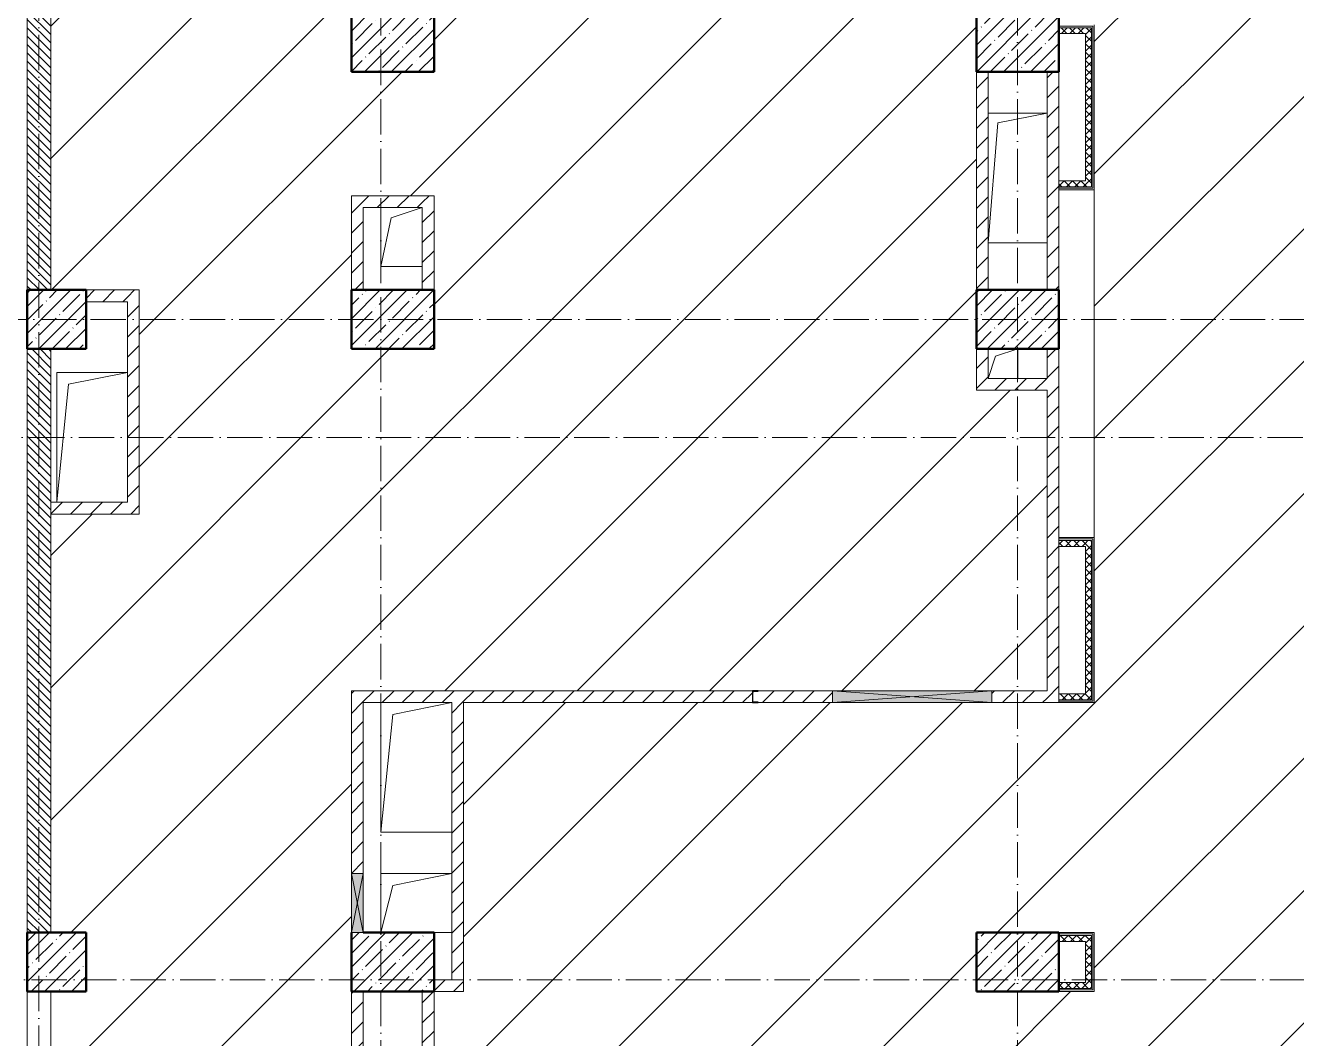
# Model space of a CAD drawing. Header units: millimetres. Extents: x -17017 to 628417, y -109036 to 199237.
# Drawn here: x 591303 to 602083, y 160265 to 168859 of the extents above; entities that cross this region are included whole.
import ezdxf

# ---------------------------------------------------------------- set-up
doc = ezdxf.new("R2010")
doc.units = ezdxf.units.MM
doc.linetypes.add('50_200_ШТРИХ_1Т_ш5_п1_п1_', pattern=[700, 500, -100, 0, -100])
for name, color, linetype, lineweight in [('3.1) ЖБ окна 1.2 м', 102, 'Continuous', 30), ('A-DETL-GENF-OTLN', 7, 'Continuous', 9), ('A-FLOR-____-OTLN', 7, 'Continuous', 9), ('A-GENM-____-MCUT', 7, 'Continuous', 25), ('A-GENM-____-OTLN', 7, 'Continuous', 9), ('A-GENM-____-OTLN-1', 7, 'Continuous', 25), ('A-GLAZ-____-OTLN', 7, 'Continuous', 9), ('A-WALL-____-MCUT', 7, 'Continuous', 13), ('A-WALL-____-MCUT-1', 7, 'Continuous', 9), ('A-WALL-____-PATT-1', 7, 'Continuous', 9), ('A-WALL-FNSH-MCUT-1', 7, 'Continuous', 9), ('I-WALL-____-OTLN', 7, 'Continuous', 9), ('S-COLS-____-MCUT', 7, 'Continuous', 50), ('S-COLS-____-OTLN', 7, 'Continuous', 9), ('S-GRID-____-OTLN-1', 7, '50_200_ШТРИХ_1Т_ш5_п1_п1_', 9), ('стяжа', 7, 'Continuous', 30)]:
    doc.layers.add(name, color=color, linetype=linetype, lineweight=lineweight)
doc.layers.add('A-WALL-____-PATT-3', color=9, linetype='Continuous', lineweight=9, true_color=0x808080)
pattern_1 = [(45, (516567.8, 90784.41), (-84.85281, 84.85281), [])]
pattern_2 = [(45, (473308.1, 27070.75), (-561.266, 561.266), [])]
pattern_3 = [(135, (516567.8, 90784.41), (-35.35534, -35.35534), [])]
pattern_4 = [(45, (516567.8, 90784.41), (-35.35534, 35.35534), []), (135, (516567.8, 90784.41), (-35.35534, -35.35534), [])]

# ---------------------------------------------------------------- blocks, each defined once
blk = doc.blocks.new('BSC_Колонна _Прямоугольная - 500х500-V93-АР1_План отверстий 2 этажа в осях 1-64_Ю-ЯЯ')
at = {"layer": 'S-COLS-____-OTLN'}
h = blk.add_hatch(dxfattribs=at)
h.set_pattern_fill('FP_106', color=256, style=0, pattern_type=2)
h.set_pattern_definition([(45, (-75000, -75581.04), (-114.04925, 114.04925), []), (45, (-74885.95, -75581.04), (-114.04925, 114.04925), [201.613, -40.323, 3.353, -36.97])])
h.paths.add_polyline_path([(-250, -250), (250, -250), (250, 250), (-250, 250)], flags=0)
at = {"layer": 'S-COLS-____-MCUT'}
for p, q in [((250, 250), (-250, 250)), ((-250, 250), (-250, -250)), ((250, -250), (250, 250)), ((-250, -250), (250, -250))]:
    blk.add_line(p, q, dxfattribs=at)
blk = doc.blocks.new('BSC_Колонна _Прямоугольная - 500х500-V94-АР1_План отверстий 2 этажа в осях 1-64_Ю-ЯЯ')
at = {"layer": 'S-COLS-____-OTLN'}
h = blk.add_hatch(dxfattribs=at)
h.set_pattern_fill('FP_107', color=256, style=0, pattern_type=2)
h.set_pattern_definition([(45, (-75000, -70131.04), (-114.04925, 114.04925), []), (45, (-74885.95, -70131.04), (-114.04925, 114.04925), [201.613, -40.323, 3.353, -36.97])])
h.paths.add_polyline_path([(-250, -250), (250, -250), (250, 250), (-250, 250), (-250, 9)], flags=0)
at = {"layer": 'S-COLS-____-MCUT'}
for p, q in [((250, 250), (-250, 250)), ((-250, 250), (-250, -250)), ((250, -250), (250, 250)), ((-250, -250), (250, -250))]:
    blk.add_line(p, q, dxfattribs=at)
blk = doc.blocks.new('BSC_Колонна _Прямоугольная - 500х700-V132-АР1_План отверстий 2 этажа в осях 1-64_Ю-ЯЯ')
at = {"layer": 'S-COLS-____-OTLN'}
h = blk.add_hatch(dxfattribs=at)
h.set_pattern_fill('FP_145', color=256, style=0, pattern_type=2)
h.set_pattern_definition([(315, (-70131.04, 77850), (114.04925, 114.04925), []), (315, (-70131.04, 77735.95), (114.04925, 114.04925), [201.613, -40.323, 3.353, -36.97])])
h.paths.add_polyline_path([(-250, 350), (-250, -350), (250, -350), (250, 350), (9, 350)], flags=0)
at = {"layer": 'S-COLS-____-MCUT'}
for p, q in [((250, 350), (-250, 350)), ((-250, 350), (-250, -350)), ((250, -350), (250, 250)), ((-250, -350), (250, -350))]:
    blk.add_line(p, q, dxfattribs=at)
blk = doc.blocks.new('BSC_Колонна _Прямоугольная - 500х700-V133-АР1_План отверстий 2 этажа в осях 1-64_Ю-ЯЯ')
at = {"layer": 'S-COLS-____-OTLN'}
h = blk.add_hatch(dxfattribs=at)
h.set_pattern_fill('FP_146', color=256, style=0, pattern_type=2)
h.set_pattern_definition([(315, (-70131.04, 83150), (114.04925, 114.04925), []), (315, (-70131.04, 83035.95), (114.04925, 114.04925), [201.613, -40.323, 3.353, -36.97])])
h.paths.add_polyline_path([(-250, 350), (-250, -350), (250, -350), (250, 350), (9, 350)], flags=0)
at = {"layer": 'S-COLS-____-MCUT'}
for p, q in [((250, 350), (-250, 350)), ((-250, 350), (-250, -350)), ((250, -350), (250, 350)), ((-250, -350), (250, -350))]:
    blk.add_line(p, q, dxfattribs=at)
blk = doc.blocks.new('BSC_Колонна _Прямоугольная - 500х700-V135-АР1_План отверстий 2 этажа в осях 1-64_Ю-ЯЯ')
at = {"layer": 'S-COLS-____-OTLN'}
h = blk.add_hatch(dxfattribs=at)
h.set_pattern_fill('FP_148', color=256, style=0, pattern_type=2)
h.set_pattern_definition([(315, (-75581.04, 77850), (114.04925, 114.04925), []), (315, (-75581.04, 77735.95), (114.04925, 114.04925), [201.613, -40.323, 3.353, -36.97])])
h.paths.add_polyline_path([(-250, 350), (-250, -350), (250, -350), (250, 350)], flags=0)
at = {"layer": 'S-COLS-____-MCUT'}
for p, q in [((250, 350), (-250, 350)), ((-250, 350), (-250, -350)), ((250, -350), (250, 350)), ((-250, -350), (250, -350))]:
    blk.add_line(p, q, dxfattribs=at)
blk = doc.blocks.new('BSC_Колонна _Прямоугольная - 500х700-V136-АР1_План отверстий 2 этажа в осях 1-64_Ю-ЯЯ')
at = {"layer": 'S-COLS-____-OTLN'}
h = blk.add_hatch(dxfattribs=at)
h.set_pattern_fill('FP_149', color=256, style=0, pattern_type=2)
h.set_pattern_definition([(315, (-75581.04, 83150), (114.04925, 114.04925), []), (315, (-75581.04, 83035.95), (114.04925, 114.04925), [201.613, -40.323, 3.353, -36.97])])
h.paths.add_polyline_path([(-250, 350), (-250, -350), (250, -350), (250, 350)], flags=0)
at = {"layer": 'S-COLS-____-MCUT'}
for p, q in [((250, 350), (-250, 350)), ((-250, 350), (-250, -350)), ((250, -350), (250, 350)), ((-250, -350), (250, -350))]:
    blk.add_line(p, q, dxfattribs=at)
blk = doc.blocks.new('BSC_Колонна _Прямоугольная - 500х700-V138-АР1_План отверстий 2 этажа в осях 1-64_Ю-ЯЯ')
at = {"layer": 'S-COLS-____-OTLN'}
h = blk.add_hatch(dxfattribs=at)
h.set_pattern_fill('FP_151', color=256, style=0, pattern_type=2)
h.set_pattern_definition([(315, (-77931.04, 77850), (114.04925, 114.04925), []), (315, (-77931.04, 77735.95), (114.04925, 114.04925), [201.613, -40.323, 3.353, -36.97])])
h.paths.add_polyline_path([(-250, 350), (-250, -350), (250, -350), (250, 350)], flags=0)
at = {"layer": 'S-COLS-____-MCUT'}
for p, q in [((250, 350), (-250, 350)), ((-250, 350), (-250, -350)), ((250, -350), (250, 350)), ((-250, -350), (250, -350))]:
    blk.add_line(p, q, dxfattribs=at)
blk = doc.blocks.new('BSC_Колонна _Прямоугольная - 500х700-V139-АР1_План отверстий 2 этажа в осях 1-64_Ю-ЯЯ')
at = {"layer": 'S-COLS-____-OTLN'}
h = blk.add_hatch(dxfattribs=at)
h.set_pattern_fill('FP_152', color=256, style=0, pattern_type=2)
h.set_pattern_definition([(315, (-77931.04, 83150), (114.04925, 114.04925), []), (315, (-77931.04, 83035.95), (114.04925, 114.04925), [201.613, -40.323, 3.353, -36.97])])
h.paths.add_polyline_path([(-250, 350), (-250, -350), (250, -350), (250, 350)], flags=0)
at = {"layer": 'S-COLS-____-MCUT'}
for p, q in [((250, 350), (-250, 350)), ((-250, 350), (-250, -350)), ((250, -350), (250, 350)), ((-250, -350), (250, -350))]:
    blk.add_line(p, q, dxfattribs=at)
blk = doc.blocks.new('154_Фахверк_СКБ_Швеллер - Тип_100_3960-28318856-АР1_План отверстий 2 этажа в осях 1-64_Ю-ЯЯ')
at = {"layer": 'A-GENM-____-MCUT'}
for p, q in [((175, 50), (125, 50)), ((125, 50), (125, -50)), ((128, 47), (175, 47)), ((128, -47), (128, 47)), ((175, 47), (175, 50)), ((125, -50), (175, -50)), ((175, -47), (128, -47)), ((175, -50), (175, -47))]:
    blk.add_line(p, q, dxfattribs=at)
blk = doc.blocks.new('AR_Отверстие прямоугольное _в плите_ - AR_Отверстие прямоугольное _в плите_-30552653-АР1_План отверстий 2 этажа в осях 1-64_Ю-ЯЯ')
at = {"layer": 'A-GENM-____-OTLN'}
for p, q in [((300, 250), (-300, 250)), ((-300, 250), (-300, -250)), ((-200, 150), (300, 250)), ((-300, -250), (-200, 150)), ((150, -250), (300, -250))]:
    blk.add_line(p, q, dxfattribs=at)
blk = doc.blocks.new('AR_Отверстие прямоугольное _в плите_ - AR_Отверстие прямоугольное _в плите_-30552540-АР1_План отверстий 2 этажа в осях 1-64_Ю-ЯЯ')
at = {"layer": 'A-GENM-____-OTLN'}
for p, q in [((175, 250), (-175, 250)), ((-175, 250), (-175, -250)), ((-87, 163), (175, 250)), ((-175, -250), (-87, 163)), ((-175, -250), (175, -250))]:
    blk.add_line(p, q, dxfattribs=at)
blk = doc.blocks.new('AR_Отверстие прямоугольное _в плите_ - AR_Отверстие прямоугольное _в плите_-V181-АР1_План отверстий 2 этажа в осях 1-64_Ю-ЯЯ')
at = {"layer": 'A-GENM-____-OTLN'}
for p, q in [((-300, 550), (-300, -550)), ((-200, 450), (300, 550)), ((-300, -550), (-200, 450)), ((-300, -550), (300, -550))]:
    blk.add_line(p, q, dxfattribs=at)
blk = doc.blocks.new('AR_Отверстие прямоугольное _в плите_ - AR_Отверстие прямоугольное _в плите_-V182-АР1_План отверстий 2 этажа в осях 1-64_Ю-ЯЯ')
at = {"layer": 'A-GENM-____-OTLN'}
for p, q in [((-63, 63), (125, 125)), ((125, -125), (125, 125)), ((-125, -125), (-63, 63))]:
    blk.add_line(p, q, dxfattribs=at)
blk = doc.blocks.new('AR_Отверстие прямоугольное _в плите_ - AR_Отверстие прямоугольное _в плите_-30552711-АР1_План отверстий 2 этажа в осях 1-64_Ю-ЯЯ')
at = {"layer": 'A-GENM-____-OTLN'}
for p, q in [((250, 550), (-250, 550)), ((-167, 467), (250, 550)), ((-250, -550), (-167, 467)), ((-250, -550), (250, -550))]:
    blk.add_line(p, q, dxfattribs=at)
blk = doc.blocks.new('AR_Отверстие прямоугольное _в плите_ - AR_Отверстие прямоугольное _в плите_-V198-АР1_План отверстий 2 этажа в осях 1-64_Ю-ЯЯ')
at = {"layer": 'A-GENM-____-OTLN'}
for p, q in [((300, 550), (-300, 550)), ((-300, 550), (-300, -550)), ((-200, 450), (300, 550)), ((-300, -550), (-200, 450))]:
    blk.add_line(p, q, dxfattribs=at)
blk = doc.blocks.new('AR_Отверстие прямоугольное _в стене__БезПР - AR_Отверстие прямоугольное _в стене__БезПР-36789012-АР1_План отверстий 2 этажа в осях 1-64_Ю-ЯЯ')
at = {"layer": 'A-GLAZ-____-OTLN'}
blk.add_hatch(color=256, dxfattribs=at).paths.add_polyline_path([(675, 50), (-675, 50), (-675, -50), (675, -50)], flags=0)
at = {"layer": 'A-DETL-GENF-OTLN'}
for p, q in [((-675, -50), (-675, 50)), ((-675, 50), (675, 50)), ((675, 50), (-675, -50)), ((-675, 50), (675, -50)), ((675, 50), (-675, 50)), ((-675, 50), (-675, -50)), ((675, 50), (675, -50)), ((675, -50), (675, 50)), ((675, -50), (-675, -50)), ((-675, -50), (675, -50))]:
    blk.add_line(p, q, dxfattribs=at)
at = {"layer": 'A-GLAZ-____-OTLN'}
blk.add_line((675, 50), (-675, 50), dxfattribs=at)
blk = doc.blocks.new('AR_Отверстие прямоугольное _в стене__БезПР - AR_Отверстие прямоугольное _в стене__БезПР-36427725-АР1_План отверстий 2 этажа в осях 1-64_Ю-ЯЯ')
at = {"layer": 'A-GLAZ-____-OTLN'}
blk.add_hatch(color=256, dxfattribs=at).paths.add_polyline_path([(-250, 50), (-250, -50), (250, -50), (250, 50)], flags=0)
at = {"layer": 'A-DETL-GENF-OTLN'}
for p, q in [((-250, -50), (-250, 50)), ((-250, 50), (250, 50)), ((250, 50), (-250, -50)), ((-250, 50), (250, -50)), ((250, 50), (-250, 50)), ((-250, 50), (-250, -50)), ((250, 50), (250, -50)), ((250, -50), (250, 50)), ((250, -50), (-250, -50)), ((-250, -50), (250, -50))]:
    blk.add_line(p, q, dxfattribs=at)
at = {"layer": 'A-GLAZ-____-OTLN'}
blk.add_line((250, 50), (-250, 50), dxfattribs=at)
blk = doc.blocks.new('2этаж')
at = {"layer": 'S-GRID-____-OTLN-1', "color": 251, "ltscale": 0.6, "true_color": 0x636466}
for p, q in [((62158.3, 549908.8), (62158.3, 498997)), ((67558.3, 549908.8), (67558.3, 498997)), ((59258.3, 549613.9), (59258.3, 499306.9)), ((33650.4, 534597), (88482.7, 534597)), ((18845.8, 533597), (88482.7, 533597)), ((88482.7, 528997), (33650.4, 528997))]:
    blk.add_line(p, q, dxfattribs=at)

msp = doc.modelspace()

# ---------------------------------------------------------------- hatches: boundary and pattern name
at = {"layer": 'A-WALL-____-PATT-1'}
h = msp.add_hatch(dxfattribs=at)
h.set_pattern_fill('FP_6', color=256, style=0, pattern_type=2)
h.set_pattern_definition(pattern_3)
h.paths.add_polyline_path([(591318, 166615), (591518, 166615), (591518, 172465), (591318, 172465), (591318, 167382)], flags=0)
h = msp.add_hatch(dxfattribs=at)
h.set_pattern_fill('FP_4', color=256, style=0, pattern_type=2)
h.set_pattern_definition(pattern_1)
h.paths.add_polyline_path([(599468, 166615), (599468, 168465), (599368, 168465), (599368, 166615)], flags=0)
h = msp.add_hatch(dxfattribs=at)
h.set_pattern_fill('FP_4', color=256, style=0, pattern_type=2)
h.set_pattern_definition(pattern_1)
h.paths.add_polyline_path([(600068, 166615), (600068, 168465), (599968, 168465), (599968, 166615)], flags=0)
h = msp.add_hatch(dxfattribs=at)
h.set_pattern_fill('FP_4', color=256, style=0, pattern_type=2)
h.set_pattern_definition(pattern_1)
h.paths.add_polyline_path([(594668, 167315), (594668, 167415), (594068, 167415), (594068, 167315), (594323, 167315)], flags=0)
h = msp.add_hatch(dxfattribs=at)
h.set_pattern_fill('FP_4', color=256, style=0, pattern_type=2)
h.set_pattern_definition(pattern_1)
h.paths.add_polyline_path([(594168, 166615), (594168, 167315), (594068, 167315), (594068, 166615)], flags=0)
h = msp.add_hatch(dxfattribs=at)
h.set_pattern_fill('FP_4', color=256, style=0, pattern_type=2)
h.set_pattern_definition(pattern_1)
h.paths.add_polyline_path([(594768, 166615), (594768, 166615), (594768, 167415), (594668, 167415), (594668, 166615)], flags=0)
h = msp.add_hatch(dxfattribs=at)
h.set_pattern_fill('FP_4', color=256, style=0, pattern_type=2)
h.set_pattern_definition(pattern_1)
h.paths.add_polyline_path([(592168, 166515), (592168, 166615), (591818, 166615), (591818, 166515)], flags=0)
h = msp.add_hatch(dxfattribs=at)
h.set_pattern_fill('FP_4', color=256, style=0, pattern_type=2)
h.set_pattern_definition(pattern_1)
h.paths.add_polyline_path([(592168, 164715), (592268, 164715), (592268, 166615), (592168, 166615), (592168, 164815)], flags=0)
h = msp.add_hatch(dxfattribs=at)
h.set_pattern_fill('FP_6', color=256, style=0, pattern_type=2)
h.set_pattern_definition(pattern_3)
h.paths.add_polyline_path([(591518, 161165), (591518, 166115), (591318, 166115), (591318, 161165)], flags=0)
h = msp.add_hatch(dxfattribs=at)
h.set_pattern_fill('FP_4', color=256, style=0, pattern_type=2)
h.set_pattern_definition(pattern_1)
h.paths.add_polyline_path([(599468, 165865), (599468, 166115), (599368, 166115), (599368, 165865)], flags=0)
h = msp.add_hatch(dxfattribs=at)
h.set_pattern_fill('FP_4', color=256, style=0, pattern_type=2)
h.set_pattern_definition(pattern_1)
h.paths.add_polyline_path([(599968, 163115), (600068, 163115), (600068, 166115), (599968, 166115), (599968, 163215)], flags=0)
h = msp.add_hatch(dxfattribs=at)
h.set_pattern_fill('FP_4', color=256, style=0, pattern_type=2)
h.set_pattern_definition(pattern_1)
h.paths.add_polyline_path([(599968, 165765), (599968, 165865), (599368, 165865), (599368, 165765), (599625, 165765)], flags=0)
h = msp.add_hatch(dxfattribs=at)
h.set_pattern_fill('FP_4', color=256, style=0, pattern_type=2)
h.set_pattern_definition(pattern_1)
h.paths.add_polyline_path([(592168, 164715), (592168, 164815), (591518, 164815), (591518, 164715)], flags=0)
h = msp.add_hatch(dxfattribs=at)
h.set_pattern_fill('FP_4', color=256, style=0, pattern_type=2)
h.set_pattern_definition(pattern_1)
h.paths.add_polyline_path([(599968, 163115), (599968, 163215), (599498, 163215), (599498, 163115), (599625, 163115)], flags=0)
h.paths.add_polyline_path([(594068, 163115), (597468, 163115), (597468, 163215), (594068, 163215)], flags=0)
h.paths.add_polyline_path([(598148, 163115), (598148, 163215), (597518, 163215), (597518, 163212), (597471, 163212), (597471, 163118), (597518, 163118), (597518, 163115), (597858, 163115)], flags=0)
h = msp.add_hatch(dxfattribs=at)
h.set_pattern_fill('FP_4', color=256, style=0, pattern_type=2)
h.set_pattern_definition(pattern_1)
h.paths.add_polyline_path([(594068, 161665), (594168, 161665), (594168, 163115), (594068, 163115)], flags=0)
h = msp.add_hatch(dxfattribs=at)
h.set_pattern_fill('FP_4', color=256, style=0, pattern_type=2)
h.set_pattern_definition(pattern_1)
h.paths.add_polyline_path([(595018, 160665), (595018, 163115), (594918, 163115), (594918, 160665)], flags=0)
h = msp.add_hatch(dxfattribs=at)
h.set_pattern_fill('FP_4', color=256, style=0, pattern_type=2)
h.set_pattern_definition(pattern_1)
h.paths.add_polyline_path([(594918, 160665), (594918, 160765), (594768, 160765), (594768, 160665)], flags=0)
h = msp.add_hatch(dxfattribs=at)
h.set_pattern_fill('FP_4', color=256, style=0, pattern_type=2)
h.set_pattern_definition(pattern_1)
h.paths.add_polyline_path([(594068, 157865), (594168, 157865), (594168, 157965), (594068, 157965)], flags=0)
h.paths.add_polyline_path([(594168, 158165), (594168, 159565), (594068, 159565), (594068, 158165)], flags=0)
h.paths.add_polyline_path([(594068, 160065), (594168, 160065), (594168, 160665), (594068, 160665)], flags=0)
h = msp.add_hatch(dxfattribs=at)
h.set_pattern_fill('FP_4', color=256, style=0, pattern_type=2)
h.set_pattern_definition(pattern_1)
h.paths.add_polyline_path([(594768, 157865), (594768, 160665), (594668, 160665), (594668, 157865)], flags=0)
at = {"layer": 'A-WALL-____-PATT-3'}
h = msp.add_hatch(dxfattribs=at)
h.set_pattern_fill('FP_7', color=256, style=0, pattern_type=2)
h.set_pattern_definition(pattern_4)
h.paths.add_polyline_path([(600343, 163190), (600343, 164490), (600293, 164490), (600293, 163190)], flags=0)
h.paths.add_polyline_path([(600293, 167490), (600343, 167490), (600343, 168840), (600293, 168840), (600293, 167540)], flags=0)
h.paths.add_polyline_path([(600343, 171840), (600343, 173190), (600293, 173190), (600293, 171840)], flags=0)
h = msp.add_hatch(dxfattribs=at)
h.set_pattern_fill('FP_7', color=256, style=0, pattern_type=2)
h.set_pattern_definition(pattern_4)
h.paths.add_polyline_path([(600293, 168790), (600293, 168840), (600068, 168840), (600068, 168790)], flags=0)
h = msp.add_hatch(dxfattribs=at)
h.set_pattern_fill('FP_7', color=256, style=0, pattern_type=2)
h.set_pattern_definition(pattern_4)
h.paths.add_polyline_path([(600293, 167490), (600293, 167540), (600068, 167540), (600068, 167490)], flags=0)
h = msp.add_hatch(dxfattribs=at)
h.set_pattern_fill('FP_7', color=256, style=0, pattern_type=2)
h.set_pattern_definition(pattern_4)
h.paths.add_polyline_path([(600293, 164440), (600293, 164490), (600068, 164490), (600068, 164440)], flags=0)
h = msp.add_hatch(dxfattribs=at)
h.set_pattern_fill('FP_7', color=256, style=0, pattern_type=2)
h.set_pattern_definition(pattern_4)
h.paths.add_polyline_path([(600343, 163140), (600343, 163190), (600068, 163190), (600068, 163140)], flags=0)
h = msp.add_hatch(dxfattribs=at)
h.set_pattern_fill('FP_7', color=256, style=0, pattern_type=2)
h.set_pattern_definition(pattern_4)
h.paths.add_polyline_path([(600293, 161090), (600293, 161140), (600068, 161140), (600068, 161090)], flags=0)
h = msp.add_hatch(dxfattribs=at)
h.set_pattern_fill('FP_7', color=256, style=0, pattern_type=2)
h.set_pattern_definition(pattern_4)
h.paths.add_polyline_path([(600293, 160740), (600343, 160740), (600343, 161140), (600293, 161140), (600293, 160924)], flags=0)
h = msp.add_hatch(dxfattribs=at)
h.set_pattern_fill('FP_7', color=256, style=0, pattern_type=2)
h.set_pattern_definition(pattern_4)
h.paths.add_polyline_path([(600343, 160690), (600343, 160740), (600068, 160740), (600068, 160690)], flags=0)
at = {"layer": 'стяжа'}
h = msp.add_hatch(dxfattribs=at)
h.set_pattern_fill('ANSI31', color=5, scale=250)
h.set_pattern_definition(pattern_2)
h.paths.add_polyline_path([(599368, 168465), (599368, 168965), (599368, 170465), (599868, 170465), (599868, 172465), (599368, 172465), (599368, 172965), (599768, 172965), (599768, 173790), (599762, 173790), (599762, 173865), (599762, 173871), (599762, 173940), (599768, 175565), (599762, 175565), (599762, 175640), (599768, 175965), (599468, 175965), (599468, 176215), (594818, 176215), (594818, 176209), (594766, 176209), (594766, 176115), (594568, 176115), (594568, 175965), (594068, 175965), (594068, 176115), (593868, 176115), (593868, 176215), (593693, 176215), (593693, 176209), (593618, 176209), (591818, 176215), (591818, 175965), (591518, 175965), (591518, 174665), (592318, 174665), (592318, 174565), (592318, 174515), (592318, 173165), (592318, 173115), (592318, 173015), (592018, 173015), (592018, 171165), (591518, 171165), (591518, 166615), (591818, 166615), (592268, 166615), (592268, 164715), (591518, 164715), (591518, 161165), (591818, 161165), (591818, 160665), (591518, 160665), (591518, 158465), (591818, 158465), (591818, 158165), (594068, 158165), (594068, 159565), (594068, 160065), (594068, 160665), (594068, 161165), (594068, 161665), (594068, 163215), (597468, 163215), (597518, 163215), (598148, 163215), (599498, 163215), (599968, 163215), (599968, 165765), (599368, 165765), (599368, 166115), (599368, 166615)])
h.paths.add_polyline_path([(594768, 167415), (594768, 166615), (594768, 166115), (594068, 166115), (594068, 166615), (594068, 167415)], flags=16)
h.paths.add_polyline_path([(594768, 168465), (594068, 168465), (594068, 168965), (594068, 169365), (594768, 169365), (594768, 168965)], flags=16)
h.paths.add_polyline_path([(594668, 167315), (594668, 166615), (594168, 166615), (594168, 167315), (594669, 167315)], flags=0)
h.paths.add_polyline_path([(594168, 168965), (594168, 169265), (594670, 169265), (594668, 169265), (594668, 168965)], flags=0)
h.paths.add_polyline_path([(594768, 172465), (594068, 172465), (594068, 172965), (594768, 172965)], flags=16)
h = msp.add_hatch(dxfattribs=at)
h.set_pattern_fill('ANSI31', color=5, scale=250)
h.set_pattern_definition(pattern_2)
h.paths.add_polyline_path([(607948, 165935), (610248, 165935), (610248, 169865), (609818, 169865), (609818, 170365), (610248, 170365), (610248, 171615), (609818, 171615), (609818, 172315), (609818, 172815), (609018, 172815), (609018, 174009), (608949, 174009), (608949, 174015), (608818, 174015), (608818, 175615), (608812, 175615), (608812, 175690), (608818, 176215), (608393, 176215), (608393, 176209), (608318, 176209), (608318, 176215), (606518, 176215), (606518, 176209), (606443, 176209), (605818, 176215), (605818, 175965), (605318, 175965), (605318, 176215), (603518, 176215), (603518, 176209), (603443, 176209), (603068, 176212), (603068, 176115), (602868, 176115), (602868, 176215), (602468, 176215), (602468, 176209), (602393, 176209), (600593, 176215), (600593, 176209), (600518, 176209), (600168, 176213), (600168, 176115), (599968, 176115), (599968, 175965), (599968, 175640), (599974, 175640), (599974, 175565), (599968, 173940), (599974, 173940), (599974, 173871), (599974, 173865), (599974, 173790), (599970, 173215), (600368, 173215), (600368, 171815), (600368, 168865), (600368, 167465), (600368, 164515), (600368, 163115), (599498, 163115), (598148, 163115), (597518, 163115), (597468, 163115), (595018, 163115), (595018, 160665), (594768, 160665), (594768, 157865), (594768, 157365), (594068, 157365), (594068, 157865), (594068, 157965), (591818, 157965), (591578, 157965), (591578, 157425), (591578, 157365), (591518, 157365), (591518, 155685), (591518, 155435), (591518, 155280), (591578, 155280), (591578, 155065), (594968, 155065), (596468, 155065), (596468, 155071), (596543, 155071), (597068, 155065), (598168, 155065), (601418, 155065), (601418, 155071), (601493, 155071), (605818, 155065), (605818, 154165), (605818, 153665), (605818, 150665), (605818, 150165), (605818, 148140), (605824, 148140), (605824, 148065), (605778, 148065), (605778, 148060), (605612, 148060), (605612, 148140), (605618, 150165), (605118, 150165), (605118, 150565), (603964, 150565), (603918, 150565), (602918, 150565), (602872, 150565), (602718, 150565), (602718, 148215), (602718, 148165), (602718, 146165), (602843, 146165), (602843, 146171), (602918, 146171), (602924, 146171), (602993, 146171), (603228, 146165), (603678, 146165), (604068, 146165), (604118, 146165), (604233, 146165), (604433, 146165), (605318, 146165), (605318, 146465), (605818, 146465), (605818, 146859), (605749, 146859), (605687, 146865), (605749, 146865), (605824, 146865), (605824, 146790), (605818, 146465), (605818, 146165), (609818, 146165), (609818, 146465), (610248, 146465), (610248, 151915), (609818, 151915), (609818, 152415), (610248, 152415), (610248, 154915), (609818, 154915), (609818, 155345), (607948, 155345)])
h.paths.add_polyline_path([(600368, 161165), (600368, 160665), (600068, 160665), (599368, 160665), (599368, 161165), (600068, 161165)], flags=16)
h.paths.add_polyline_path([(600355, 161153), (600355, 160678), (600068, 160678), (600068, 161153)], flags=0)
h.paths.add_polyline_path([(605118, 161365), (605268, 161365), (605668, 161365), (605818, 161365), (605818, 161165), (605818, 160665), (605118, 160665), (605118, 161165)], flags=16)
h.paths.add_polyline_path([(605130, 161353), (605268, 161353), (605268, 161290), (605668, 161290), (605668, 161353), (605805, 161353), (605805, 161165), (605130, 161165)], flags=0)
h.paths.add_polyline_path([(605118, 164865), (605118, 164965), (605118, 165115), (605118, 166115), (605118, 166615), (605818, 166615), (605818, 166115), (605818, 165115), (605818, 164965), (605818, 164865)], flags=16)
h.paths.add_polyline_path([(605118, 164965), (605118, 165115), (605218, 165115), (605218, 165265), (605718, 165265), (605718, 165115), (605818, 165115), (605818, 164965), (605718, 164965), (605218, 164965)], flags=16)
h.paths.add_polyline_path([(605118, 164965), (605168, 165040), (605118, 165115), (605218, 165115), (605218, 164965)], flags=0)
h.paths.add_polyline_path([(605318, 166015), (605218, 165365), (605218, 165365), (605718, 165365), (605718, 166115)], flags=0)
h.paths.add_polyline_path([(605718, 164965), (605718, 165115), (605818, 165115), (605768, 165040), (605818, 164965)], flags=0)
h.paths.add_polyline_path([(605018, 158365), (605818, 158365), (605818, 157865), (605818, 157365), (605118, 157365), (605018, 157365)], flags=16)
h.paths.add_polyline_path([(605118, 158265), (605718, 158265), (605718, 157865), (605118, 157865)], flags=0)
h.paths.add_polyline_path([(600068, 157865), (600068, 157365), (600068, 157165), (600068, 156065), (600068, 155965), (599268, 155965), (599268, 157865), (599368, 157865)], flags=16)
h.paths.add_polyline_path([(599368, 157365), (599968, 157365), (599968, 157165), (600068, 157165), (600068, 156065), (599968, 156065), (599368, 156065)], flags=0)
h.paths.add_polyline_path([(600068, 157165), (600018, 156615), (600068, 156065), (599968, 156065), (599968, 157165)], flags=0)
h.paths.add_polyline_path([(605118, 168465), (605118, 168965), (605818, 168965), (605818, 168465)], flags=16)
h.paths.add_polyline_path([(605118, 172465), (605118, 172965), (605118, 173365), (605818, 173365), (605818, 172965), (605818, 172465)], flags=16)
h.paths.add_polyline_path([(605218, 172965), (605218, 173265), (605718, 173265), (605718, 172965)], flags=0)
h.paths.add_polyline_path([(608818, 171715), (608818, 173015), (608818, 173940), (608812, 173940), (608812, 174009), (608818, 174009), (608818, 173940), (608818, 173015), (608918, 173015), (608918, 171715)], flags=16)
h.paths.add_polyline_path([(608818, 171715), (608818, 173015), (608918, 173015), (608918, 171715)], flags=16)
h.paths.add_polyline_path([(605687, 146859), (605778, 146870), (605658, 146870), (605658, 146859)], flags=17)
h.paths.add_polyline_path([(605618, 146859), (605612, 146865), (605612, 146790), (605618, 146790)], flags=17)

# ---------------------------------------------------------------- linework, layer by layer
at = {"layer": 'A-FLOR-____-OTLN'}
for p, q in [((599468, 168115), (599968, 168115)), ((600367, 164515), (600367, 167465)), ((594318, 167315), (594668, 167315)), ((594318, 166815), (594318, 167315)), ((599968, 167015), (599468, 167015)), ((594668, 166815), (594318, 166815)), ((599718, 166115), (599718, 165865)), ((591568, 165915), (592168, 165915)), ((591568, 164815), (591568, 165915)), ((594318, 162015), (594318, 163115)), ((594918, 162015), (594318, 162015)), ((594318, 161665), (594918, 161665)), ((594318, 161165), (594318, 161665)), ((594918, 161165), (594768, 161165))]:
    msp.add_line(p, q, dxfattribs=at)
at = {"layer": 'A-WALL-____-MCUT'}
for p, q in [((591318, 172465), (591318, 166615)), ((591518, 166615), (591518, 172465)), ((600343, 168840), (600068, 168840)), ((600343, 168840), (600343, 167490)), ((600068, 168790), (600293, 168790)), ((600293, 168790), (600293, 167540)), ((600293, 167540), (600068, 167540)), ((600068, 167540), (600068, 167490)), ((600343, 167490), (600068, 167490)), ((591318, 166115), (591318, 161165)), ((591518, 161165), (591518, 166115)), ((600068, 164490), (600068, 164440)), ((600343, 164490), (600068, 164490)), ((600068, 164440), (600293, 164440)), ((600293, 164440), (600293, 163190)), ((600343, 164490), (600343, 163140)), ((600293, 163190), (600068, 163190)), ((600068, 163190), (600068, 163140)), ((600343, 163140), (600068, 163140)), ((600343, 161140), (600068, 161140)), ((600068, 161090), (600293, 161090)), ((600293, 161090), (600293, 160740)), ((600343, 161140), (600343, 160690)), ((600293, 160740), (600068, 160740)), ((600343, 160690), (600068, 160690))]:
    msp.add_line(p, q, dxfattribs=at)
at = {"layer": 'A-WALL-____-MCUT-1'}
for p, q in [((600355, 168853), (600068, 168853)), ((600355, 168853), (600355, 167478)), ((600355, 167478), (600068, 167478)), ((600355, 164503), (600068, 164503)), ((600355, 164503), (600355, 163128)), ((600355, 163128), (600068, 163128)), ((600355, 161153), (600068, 161153)), ((600355, 161153), (600355, 160678)), ((600355, 160678), (600068, 160678))]:
    msp.add_line(p, q, dxfattribs=at)
at = {"layer": 'A-WALL-FNSH-MCUT-1'}
for p, q in [((600368, 167465), (600368, 168865)), ((599368, 168465), (599368, 166615)), ((599468, 166615), (599468, 168465)), ((599968, 168465), (599968, 166615)), ((600068, 166615), (600068, 168465)), ((600068, 167490), (600068, 167465)), ((600068, 167465), (600368, 167465)), ((594768, 167415), (594068, 167415)), ((594068, 167415), (594068, 166615)), ((594168, 167315), (594668, 167315)), ((594168, 166615), (594168, 167315)), ((594668, 167315), (594668, 166615)), ((594768, 166615), (594768, 167415)), ((592268, 166615), (591818, 166615)), ((592268, 164715), (592268, 166615)), ((591818, 166515), (592168, 166515)), ((592168, 166515), (592168, 164815)), ((599368, 166115), (599368, 165765)), ((599468, 165865), (599468, 166115)), ((599968, 166115), (599968, 165865)), ((600068, 163190), (600068, 166115)), ((599968, 165865), (599468, 165865)), ((599368, 165765), (599968, 165765)), ((599968, 165765), (599968, 163215)), ((592168, 164815), (591518, 164815)), ((591518, 164715), (592268, 164715)), ((600368, 164515), (600068, 164515)), ((600368, 163115), (600368, 164515)), ((597468, 163215), (594068, 163215)), ((594068, 163215), (594068, 161665)), ((594168, 163115), (594918, 163115)), ((594168, 161665), (594168, 163115)), ((594918, 163115), (594918, 160765)), ((595018, 160665), (595018, 163115)), ((595018, 163115), (597468, 163115)), ((598148, 163215), (597518, 163215)), ((597518, 163115), (598148, 163115)), ((599968, 163215), (599498, 163215)), ((599498, 163115), (600368, 163115)), ((600068, 163140), (600068, 163115)), ((600368, 161165), (600068, 161165)), ((600368, 160665), (600368, 161165)), ((594918, 160765), (594768, 160765)), ((594068, 160665), (594068, 160065)), ((594168, 160065), (594168, 160665)), ((594668, 160665), (594668, 157865)), ((594768, 160665), (595018, 160665)), ((594768, 157865), (594768, 160665)), ((600068, 160665), (600368, 160665))]:
    msp.add_line(p, q, dxfattribs=at)
at = {"layer": 'I-WALL-____-OTLN'}
for p, q in [((600368, 167465), (600368, 164515)), ((591318, 158465), (591318, 160665)), ((591518, 160665), (591518, 158465))]:
    msp.add_line(p, q, dxfattribs=at)

# ---------------------------------------------------------------- block references
at = {"layer": '3.1) ЖБ окна 1.2 м'}
msp.add_blockref('2этаж', (532159, -368232), dxfattribs=at)
at = {"layer": 'A-GENM-____-OTLN'}
for name, p in [('AR_Отверстие прямоугольное _в плите_ - AR_Отверстие прямоугольное _в плите_-30552711-АР1_План отверстий 2 этажа в осях 1-64_Ю-ЯЯ', (599718, 167565)), ('AR_Отверстие прямоугольное _в плите_ - AR_Отверстие прямоугольное _в плите_-30552540-АР1_План отверстий 2 этажа в осях 1-64_Ю-ЯЯ', (594493, 167065)), ('AR_Отверстие прямоугольное _в плите_ - AR_Отверстие прямоугольное _в плите_-V182-АР1_План отверстий 2 этажа в осях 1-64_Ю-ЯЯ', (599593, 165990)), ('AR_Отверстие прямоугольное _в плите_ - AR_Отверстие прямоугольное _в плите_-V198-АР1_План отверстий 2 этажа в осях 1-64_Ю-ЯЯ', (591868, 165365)), ('AR_Отверстие прямоугольное _в плите_ - AR_Отверстие прямоугольное _в плите_-V181-АР1_План отверстий 2 этажа в осях 1-64_Ю-ЯЯ', (594618, 162565)), ('AR_Отверстие прямоугольное _в плите_ - AR_Отверстие прямоугольное _в плите_-30552653-АР1_План отверстий 2 этажа в осях 1-64_Ю-ЯЯ', (594618, 161415))]:
    msp.add_blockref(name, p, dxfattribs=at)
at = {"layer": 'A-GENM-____-OTLN-1'}
msp.add_blockref('154_Фахверк_СКБ_Швеллер - Тип_100_3960-28318856-АР1_План отверстий 2 этажа в осях 1-64_Ю-ЯЯ', (597343, 163165), dxfattribs=at)
at = {"layer": 'A-GLAZ-____-OTLN'}
for name, p, rotation in [('AR_Отверстие прямоугольное _в стене__БезПР - AR_Отверстие прямоугольное _в стене__БезПР-36789012-АР1_План отверстий 2 этажа в осях 1-64_Ю-ЯЯ', (598823, 163165), 180), ('AR_Отверстие прямоугольное _в стене__БезПР - AR_Отверстие прямоугольное _в стене__БезПР-36427725-АР1_План отверстий 2 этажа в осях 1-64_Ю-ЯЯ', (594118, 161415), 90.00000000000058)]:
    msp.add_blockref(name, p, dxfattribs=dict(at, rotation=rotation))
at = {"layer": 'S-COLS-____-OTLN', "rotation": 89.9999999999999}
for name, p in [('BSC_Колонна _Прямоугольная - 500х700-V138-АР1_План отверстий 2 этажа в осях 1-64_Ю-ЯЯ', (594418, 168715)), ('BSC_Колонна _Прямоугольная - 500х700-V139-АР1_План отверстий 2 этажа в осях 1-64_Ю-ЯЯ', (599718, 168715)), ('BSC_Колонна _Прямоугольная - 500х700-V135-АР1_План отверстий 2 этажа в осях 1-64_Ю-ЯЯ', (594418, 166365)), ('BSC_Колонна _Прямоугольная - 500х700-V136-АР1_План отверстий 2 этажа в осях 1-64_Ю-ЯЯ', (599718, 166365)), ('BSC_Колонна _Прямоугольная - 500х700-V132-АР1_План отверстий 2 этажа в осях 1-64_Ю-ЯЯ', (594418, 160915)), ('BSC_Колонна _Прямоугольная - 500х700-V133-АР1_План отверстий 2 этажа в осях 1-64_Ю-ЯЯ', (599718, 160915))]:
    msp.add_blockref(name, p, dxfattribs=at)
at = {"layer": 'S-COLS-____-OTLN'}
for name, p in [('BSC_Колонна _Прямоугольная - 500х500-V93-АР1_План отверстий 2 этажа в осях 1-64_Ю-ЯЯ', (591568, 166365)), ('BSC_Колонна _Прямоугольная - 500х500-V94-АР1_План отверстий 2 этажа в осях 1-64_Ю-ЯЯ', (591568, 160915))]:
    msp.add_blockref(name, p, dxfattribs=at)

doc.saveas('drawing.dxf')
